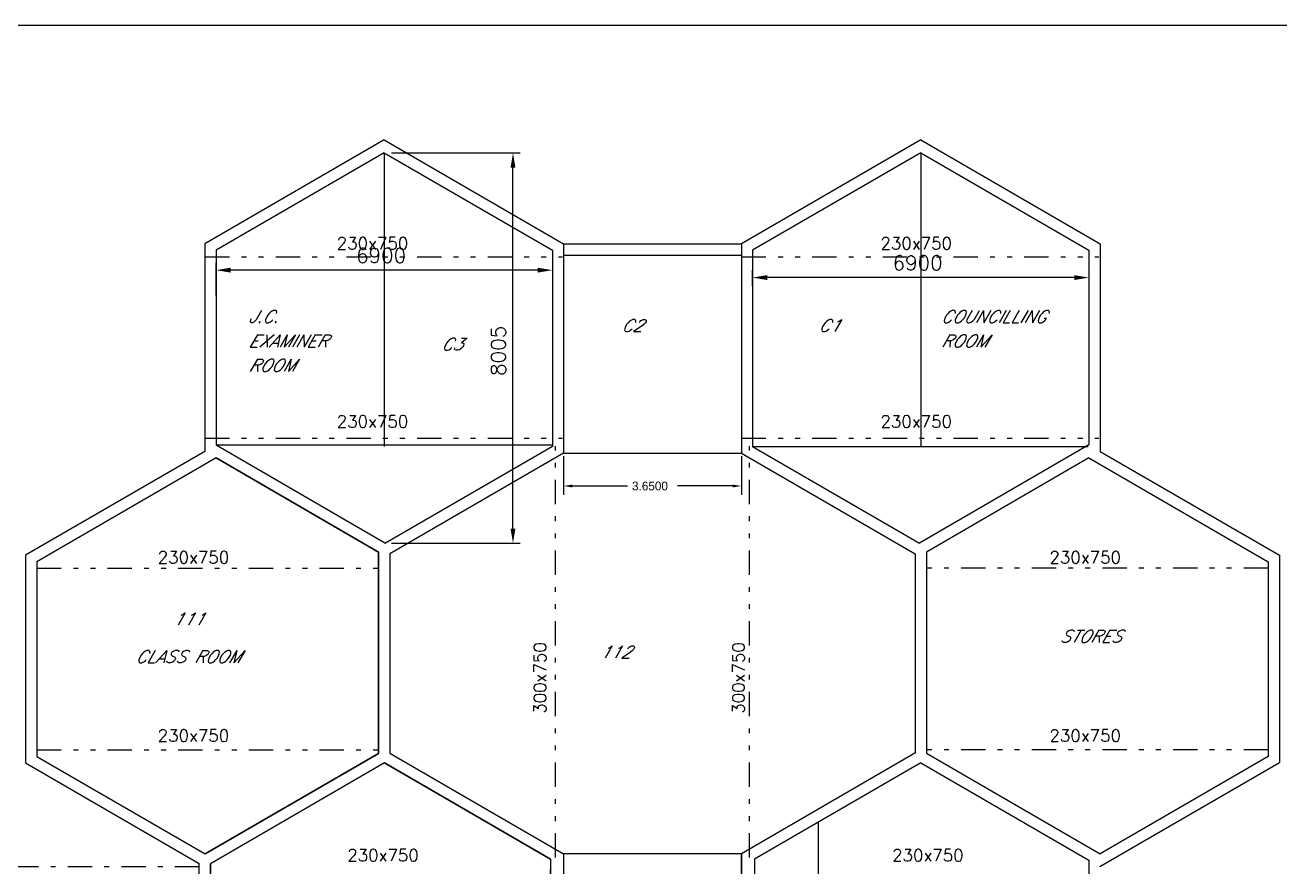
# Model space of a CAD drawing. Extents: x 8365 to 8547, y -347 to -272.
# Drawn here: x 8492.83 to 8518.58, y -289.5 to -272.23 of the extents above; entities that cross this region are included whole.
import ezdxf

# ---------------------------------------------------------------- set-up
doc = ezdxf.new("R2010")
doc.units = 0
doc.linetypes.add('DASHDOT', pattern=[1, 0.5, -0.25, 0, -0.25])
doc.linetypes.add('DIVIDE', pattern=[1.25, 0.5, -0.25, 0, -0.25, 0, -0.25])
doc.layers.get('0').update_dxf_attribs({"linetype": 'CONTINUOUS'})
doc.layers.get('DEFPOINTS').update_dxf_attribs({"linetype": 'CONTINUOUS'})
doc.layers.add('1', color=7, linetype='CONTINUOUS')
doc.styles.add('ROMANS', font='ROMANS')
doc.dimstyles.get("Standard").update_dxf_attribs({"dimtxt": 2.5, "dimasz": 2.5, "dimexe": 1.25, "dimexo": 0.625, "dimtad": 1, "dimcen": 2.5, "dimazin": 3, "dimtfac": 1, "dimtmove": 0, "dimatfit": 3})

# ---------------------------------------------------------------- blocks, each defined once
blk = doc.blocks.new('*D57')
at = {"layer": '1', "color": 0, "linetype": 'CONTINUOUS'}
for p, q in [((8503.649, -277), (8503.649, -277.409)), ((8496.749, -277.776), (8496.749, -277.109)), ((8503.349, -277.259), (8497.049, -277.259))]:
    blk.add_line(p, q, dxfattribs=at)
for points in [[(8497.049, -277.209), (8497.049, -277.309), (8496.749, -277.259)], [(8503.349, -277.209), (8503.349, -277.309), (8503.649, -277.259)]]:
    blk.add_solid(points, dxfattribs=at)
at = {"layer": 'DEFPOINTS', "color": 0, "linetype": 'CONTINUOUS'}
for p in [(8503.649, -276.85), (8496.749, -277.259), (8496.749, -277.926)]:
    blk.add_point(p, dxfattribs=at)
at = {"layer": '1', "color": 7, "linetype": 'CONTINUOUS', "style": 'ROMANS'}
blk.add_text('6900', height=0.3, dxfattribs=at).set_placement((8499.62, -277.109))
blk = doc.blocks.new('*D58')
at = {"layer": '1', "color": 0, "linetype": 'CONTINUOUS'}
for p, q in [((8514.659, -277), (8514.659, -277.561)), ((8507.759, -277.583), (8507.759, -277.261)), ((8514.359, -277.411), (8508.059, -277.411))]:
    blk.add_line(p, q, dxfattribs=at)
for points in [[(8508.059, -277.361), (8508.059, -277.461), (8507.759, -277.411)], [(8514.359, -277.361), (8514.359, -277.461), (8514.659, -277.411)]]:
    blk.add_solid(points, dxfattribs=at)
at = {"layer": 'DEFPOINTS', "color": 0, "linetype": 'CONTINUOUS'}
for p in [(8514.659, -276.85), (8507.759, -277.411), (8507.759, -277.733)]:
    blk.add_point(p, dxfattribs=at)
at = {"layer": '1', "color": 7, "linetype": 'CONTINUOUS', "style": 'ROMANS'}
blk.add_text('6900', height=0.3, dxfattribs=at).set_placement((8510.63, -277.261))
blk = doc.blocks.new('*D59')
at = {"layer": '1', "color": 0, "linetype": 'CONTINUOUS'}
for p, q in [((8500.349, -274.854), (8502.991, -274.854)), ((8502.841, -282.559), (8502.841, -275.154)), ((8500.349, -282.859), (8502.991, -282.859))]:
    blk.add_line(p, q, dxfattribs=at)
for points in [[(8502.791, -275.154), (8502.891, -275.154), (8502.841, -274.854)], [(8502.791, -282.559), (8502.891, -282.559), (8502.841, -282.859)]]:
    blk.add_solid(points, dxfattribs=at)
at = {"layer": 'DEFPOINTS', "color": 0, "linetype": 'CONTINUOUS'}
for p in [(8500.199, -274.854), (8502.841, -274.854), (8500.199, -282.859)]:
    blk.add_point(p, dxfattribs=at)
at = {"layer": '1', "color": 7, "linetype": 'CONTINUOUS', "style": 'ROMANS'}
blk.add_text('8005', height=0.3, rotation=90, dxfattribs=at).set_placement((8502.691, -279.428))
blk = doc.blocks.new('*D86')
at = {"color": 0, "linetype": 'CONTINUOUS'}
for p, q in [((8503.879, -281.074), (8503.879, -281.866)), ((8507.529, -281.074), (8507.529, -281.866)), ((8504.059, -281.686), (8505.194, -281.686)), ((8507.349, -281.686), (8506.214, -281.686))]:
    blk.add_line(p, q, dxfattribs=at)
for points in [[(8504.059, -281.656), (8504.059, -281.716), (8503.879, -281.686)], [(8507.349, -281.656), (8507.349, -281.716), (8507.529, -281.686)]]:
    blk.add_solid(points, dxfattribs=at)
at = {"layer": 'DEFPOINTS', "color": 0, "linetype": 'CONTINUOUS'}
for p in [(8503.879, -281.012), (8507.529, -281.012), (8507.529, -281.686)]:
    blk.add_point(p, dxfattribs=at)
at = {"color": 0, "linetype": 'CONTINUOUS'}
blk.add_text('3.6500', height=0.18, dxfattribs=at).set_placement((8505.284, -281.776))

msp = doc.modelspace()

# ---------------------------------------------------------------- linework, layer by layer
at = {"linetype": 'CONTINUOUS', "flags": 128}
for points in [[(8500.084, -287.171), (8500.084, -283.041), (8496.749, -281.111), (8493.069, -283.24), (8493.069, -287.235), (8496.521, -289.233), (8500.084, -287.171)], [(8503.614, -289.342), (8500.203, -287.368), (8496.634, -289.434), (8496.634, -294.044), (8500.199, -296.227), (8503.614, -294.255), (8503.614, -289.558)], [(8503.879, -289.23), (8503.879, -294.368), (8507.529, -294.368), (8507.529, -289.23), (8503.879, -289.23)]]:
    msp.add_lwpolyline(points, dxfattribs=at)
at = {"layer": '1', "color": 1, "linetype": 'CONTINUOUS'}
for p, q in [((8500.199, -274.588), (8496.519, -276.718)), ((8500.199, -274.588), (8503.879, -276.718)), ((8511.209, -274.588), (8507.529, -276.718)), ((8511.209, -274.588), (8514.889, -276.718)), ((8500.199, -274.854), (8496.749, -276.85)), ((8500.199, -274.854), (8503.649, -276.85)), ((8500.199, -274.854), (8500.199, -280.879)), ((8511.209, -274.854), (8507.759, -276.85)), ((8511.209, -274.854), (8514.659, -276.85)), ((8511.209, -274.854), (8511.209, -280.879)), ((8496.519, -276.718), (8496.519, -280.978)), ((8503.879, -276.718), (8507.529, -276.718)), ((8503.879, -276.718), (8503.879, -281.012)), ((8507.529, -276.718), (8507.529, -281.012)), ((8514.889, -276.718), (8514.889, -280.978)), ((8496.749, -276.85), (8496.749, -280.845)), ((8503.649, -276.85), (8503.649, -280.879)), ((8503.879, -276.948), (8507.529, -276.948)), ((8507.759, -276.85), (8507.759, -280.879)), ((8514.659, -276.85), (8514.659, -280.845)), ((8496.749, -280.845), (8500.228, -282.859)), ((8496.749, -280.845), (8503.636, -280.845)), ((8503.649, -280.879), (8500.228, -282.859)), ((8507.759, -280.879), (8511.18, -282.859)), ((8507.759, -280.879), (8514.646, -280.879)), ((8514.659, -280.845), (8511.18, -282.859)), ((8496.519, -280.978), (8492.839, -283.108)), ((8496.749, -281.111), (8493.069, -283.24)), ((8496.749, -281.111), (8500.084, -283.041)), ((8503.879, -281.012), (8500.314, -283.075)), ((8503.879, -281.012), (8507.529, -281.012)), ((8507.529, -281.012), (8511.094, -283.075)), ((8514.659, -281.111), (8511.324, -283.041)), ((8514.659, -281.111), (8518.339, -283.24)), ((8514.889, -280.978), (8518.569, -283.108)), ((8492.839, -283.108), (8492.839, -287.368)), ((8493.069, -283.24), (8493.069, -287.235)), ((8500.084, -283.041), (8500.084, -287.171)), ((8500.314, -283.075), (8500.314, -287.166)), ((8511.094, -283.075), (8511.094, -287.166)), ((8511.324, -283.041), (8511.324, -287.166)), ((8518.339, -283.24), (8518.339, -287.235)), ((8518.569, -283.108), (8518.569, -287.368)), ((8492.839, -287.368), (8496.404, -289.431)), ((8493.069, -287.235), (8496.521, -289.233)), ((8500.084, -287.171), (8496.521, -289.233)), ((8500.203, -287.368), (8496.634, -289.434)), ((8500.203, -287.368), (8503.614, -289.342)), ((8500.314, -287.166), (8503.879, -289.23)), ((8511.09, -287.169), (8507.529, -289.23)), ((8511.209, -287.366), (8507.794, -289.342)), ((8511.209, -287.366), (8514.657, -289.362)), ((8511.324, -287.166), (8514.891, -289.231)), ((8518.569, -287.368), (8514.887, -289.499)), ((8518.339, -287.235), (8514.891, -289.231)), ((8509.101, -288.573), (8509.101, -294.931)), ((8496.404, -294.169), (8496.404, -289.431)), ((8503.614, -289.342), (8503.614, -294.255)), ((8503.879, -289.23), (8503.879, -294.368)), ((8507.529, -289.23), (8503.879, -289.23)), ((8507.529, -289.23), (8507.529, -294.368)), ((8507.794, -289.342), (8507.794, -294.253)), ((8514.657, -289.362), (8514.659, -294.235)), ((8496.634, -294.169), (8496.634, -289.434))]:
    msp.add_line(p, q, dxfattribs=at)
at = {"layer": '1', "color": 7, "linetype": 'DASHDOT'}
for p, q in [((8496.519, -276.718), (8496.519, -280.978)), ((8503.879, -276.718), (8503.879, -280.978)), ((8507.529, -276.718), (8507.529, -280.978)), ((8496.404, -289.498), (8485.909, -289.498))]:
    msp.add_line(p, q, dxfattribs=at)
at = {"layer": '1', "color": 5, "linetype": 'DIVIDE'}
for p, q in [((8496.522, -276.988), (8503.856, -276.988)), ((8507.532, -276.988), (8514.866, -276.988)), ((8496.522, -280.708), (8503.856, -280.708)), ((8503.714, -289.308), (8503.714, -280.872)), ((8507.532, -280.708), (8514.866, -280.708)), ((8507.694, -289.308), (8507.694, -280.872)), ((8493.071, -283.374), (8500.084, -283.374)), ((8518.336, -283.374), (8511.324, -283.374)), ((8493.071, -287.095), (8500.084, -287.095)), ((8518.336, -287.095), (8511.324, -287.095))]:
    msp.add_line(p, q, dxfattribs=at)
at = {"layer": '1', "color": 7, "linetype": 'CONTINUOUS'}
msp.add_lwpolyline([(8464.958, -272.232), (8546.941, -272.232), (8546.941, -346.584), (8464.958, -346.584)], close=True, dxfattribs=at)

# ---------------------------------------------------------------- texts
at = {"layer": '1', "color": 6, "linetype": 'CONTINUOUS', "style": 'ROMANS'}
for p in [(8499.224, -276.832), (8510.382, -276.832), (8499.224, -280.488), (8510.382, -280.488), (8495.55, -283.274), (8513.85, -283.274), (8495.55, -286.93), (8513.85, -286.93), (8499.44, -289.384), (8510.621, -289.384)]:
    msp.add_text('230x750', height=0.25, dxfattribs=at).set_placement(p)
at = {"layer": '1', "color": 7, "linetype": 'CONTINUOUS', "style": 'ROMANS', "oblique": 30}
for s, p in [('J.C.', (8497.408, -278.337)), ('COUNCILLING', (8511.616, -278.337)), ('C2', (8505.058, -278.52)), ('C1', (8509.102, -278.52)), ('EXAMINER ', (8497.408, -278.837)), ('ROOM', (8511.616, -278.837)), ('C3', (8501.361, -278.903)), ('ROOM', (8497.408, -279.337)), ('111', (8495.85, -284.539)), ('STORES', (8514.057, -284.895)), ('112', (8504.614, -285.217)), ('CLASS ROOM', (8495.087, -285.312))]:
    msp.add_text(s, height=0.25, dxfattribs=at).set_placement(p)
at = {"layer": '1', "color": 3, "linetype": 'CONTINUOUS', "style": 'ROMANS'}
for p in [(8503.519, -286.357), (8507.593, -286.357)]:
    msp.add_text('300x750', height=0.25, rotation=90, dxfattribs=at).set_placement(p)

# ---------------------------------------------------------------- dimensions: what is measured, and where the dimension line sits
at = {"linetype": 'CONTINUOUS'}
dim = msp.add_linear_dim(base=(8507.529, -281.686), p1=(8503.879, -281.012), p2=(8507.529, -281.012), dimstyle='Standard', dxfattribs=at)
dim.commit()
dim.dimension.update_dxf_attribs({"geometry": '*D86', "text_midpoint": (8505.704, -281.686)})
at = {"layer": '1', "color": 7, "linetype": 'CONTINUOUS'}
dim = msp.add_linear_dim(base=(8502.8407, -274.8536), p1=(8500.199, -282.8589), p2=(8500.199, -274.8536), angle=270, dimstyle='Standard', dxfattribs=at)
dim.commit()
dim.dimension.update_dxf_attribs({"geometry": '*D59', "text_midpoint": (8502.8407, -278.8562), "dimtype": 160})
for base, p1, p2, picture, middle in [((8496.749, -277.259), (8503.649, -276.85), (8496.749, -277.926), '*D57', (8500.199, -277.259)), ((8507.759, -277.411), (8514.659, -276.85), (8507.759, -277.733), '*D58', (8511.209, -277.411))]:
    dim = msp.add_linear_dim(base=base, p1=p1, p2=p2, dimstyle='Standard', dxfattribs=at)
    dim.commit()
    dim.dimension.update_dxf_attribs({"geometry": picture, "text_midpoint": middle, "dimtype": 160})

doc.saveas('drawing.dxf')
